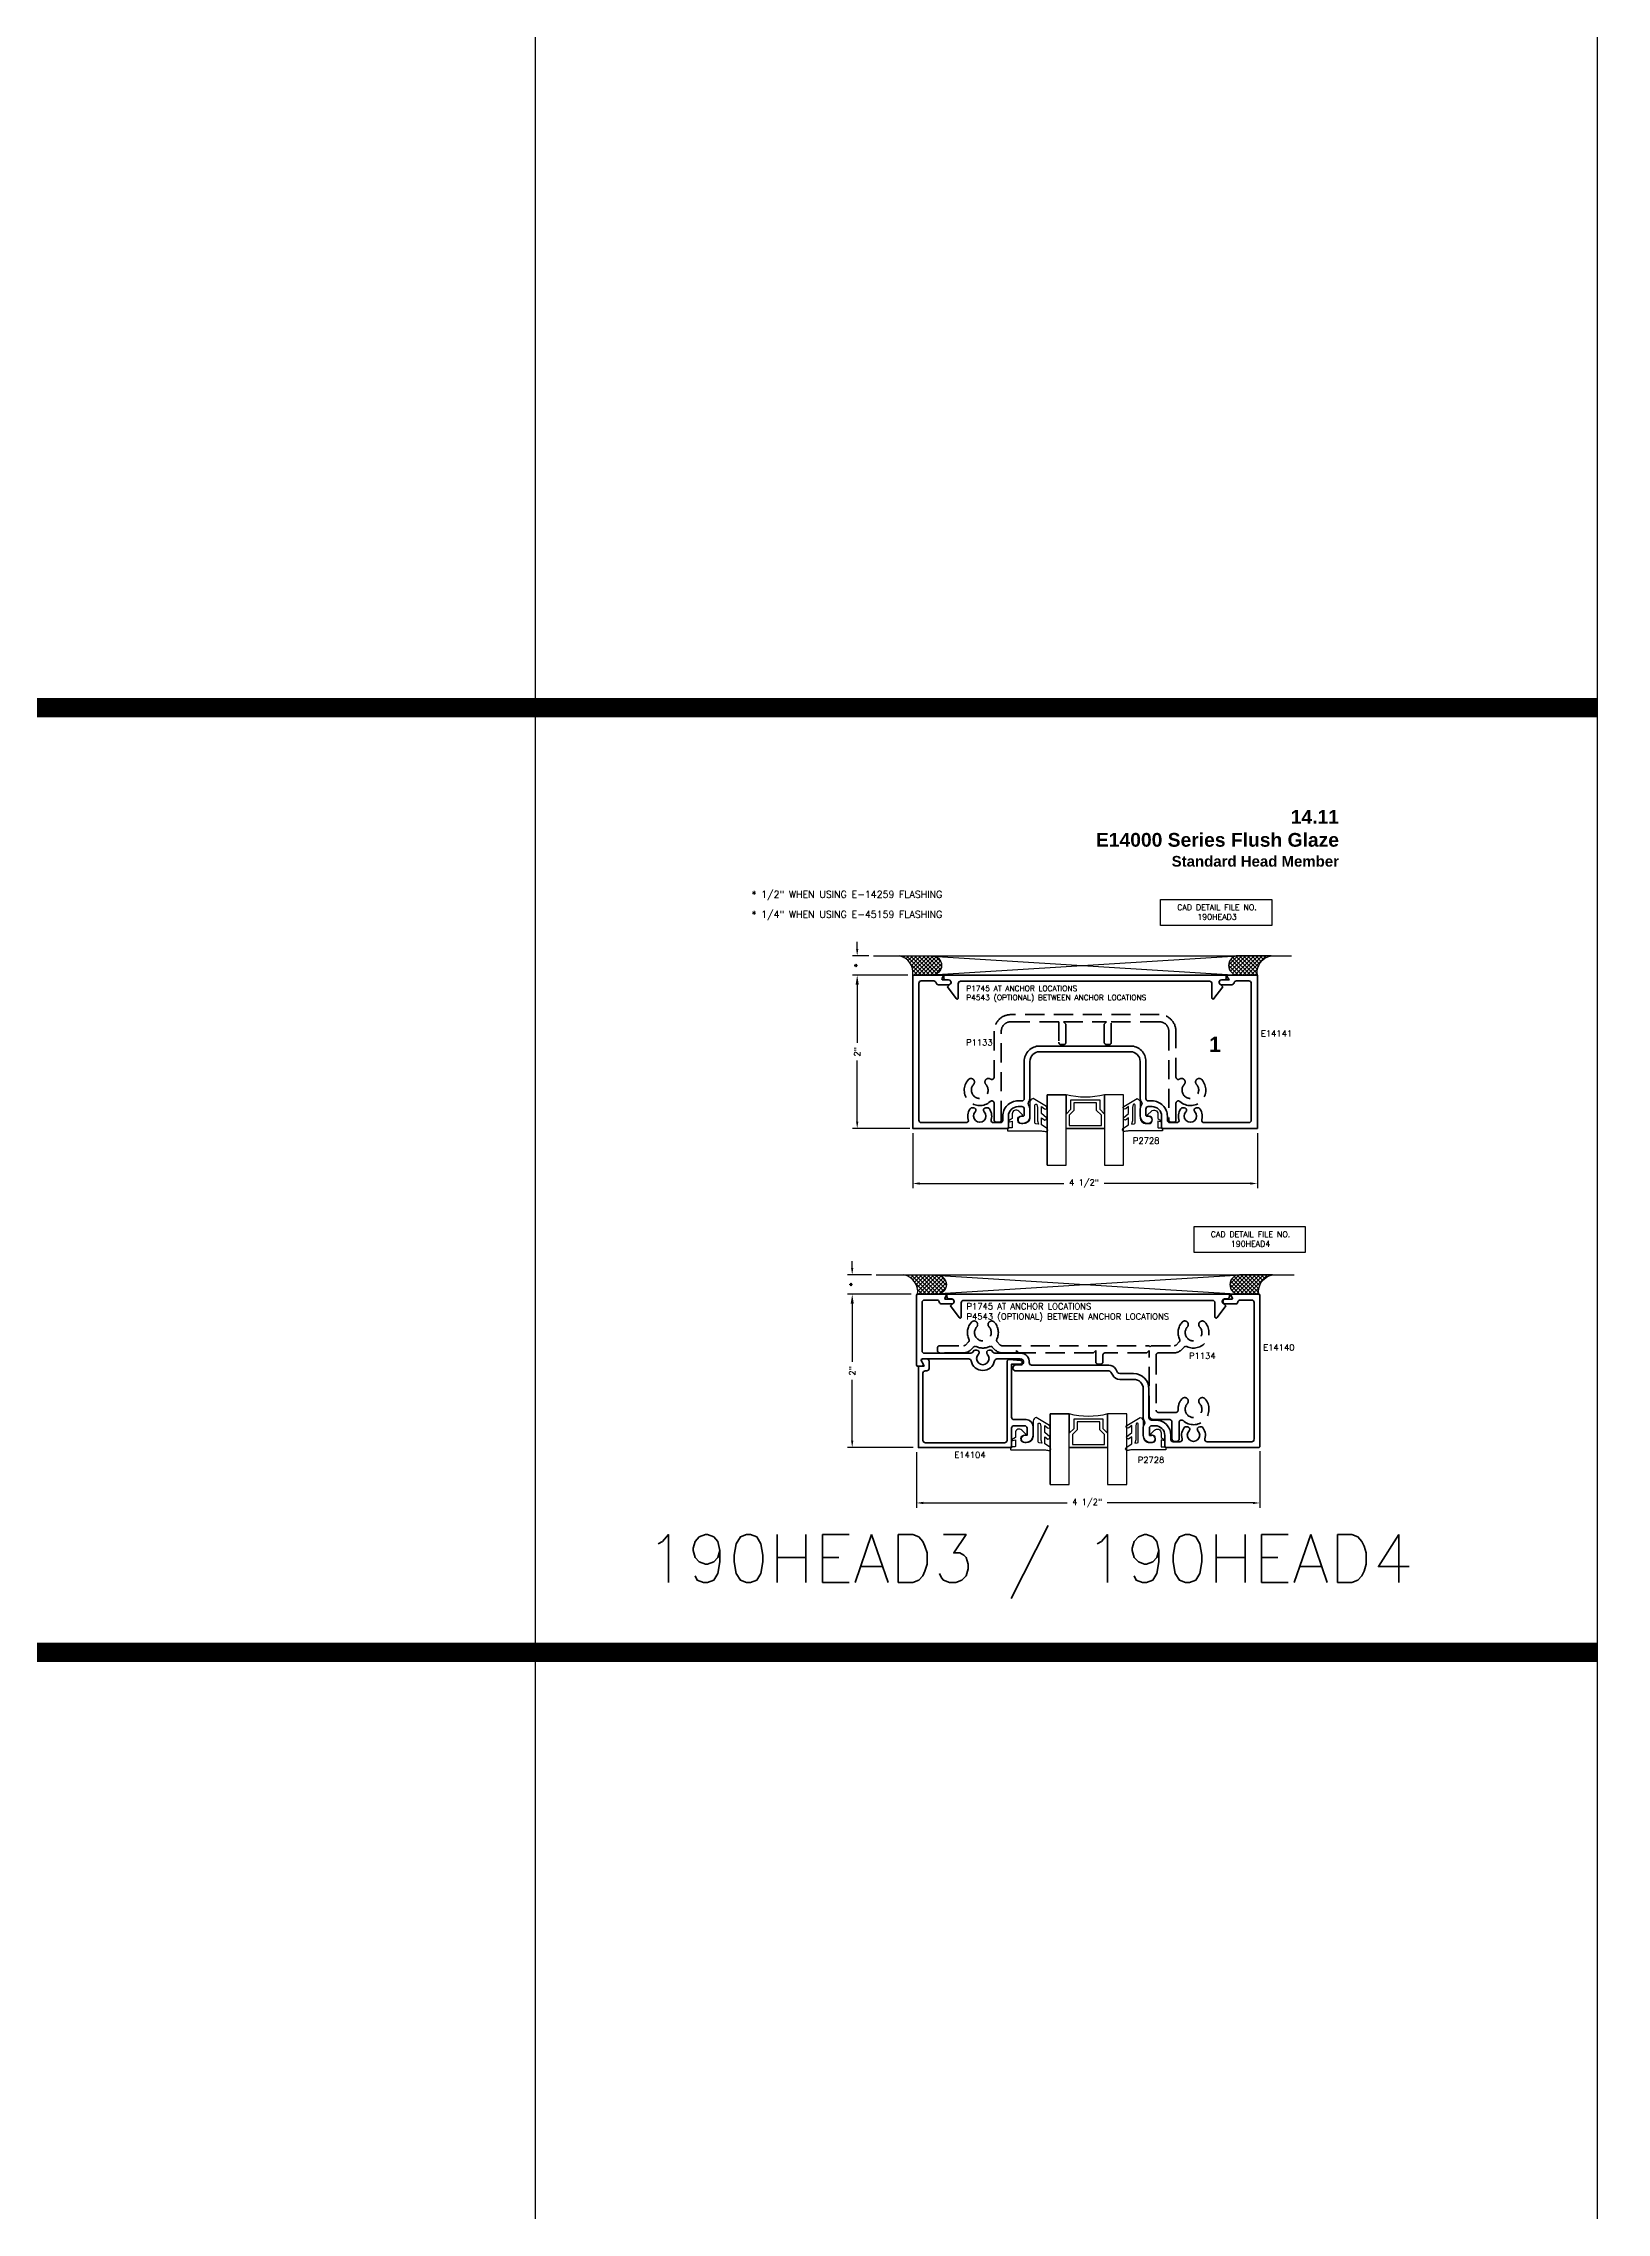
# Model space of a CAD drawing. Extents: x 0 to 139, y -24 to 89.
# Drawn here: x 118.62 to 139.03, y 32.22 to 60.54 of the extents above; entities that cross this region are included whole.
import ezdxf

# ---------------------------------------------------------------- set-up
doc = ezdxf.new("R2010")
doc.units = 0
doc.header["$MEASUREMENT"] = 0
doc.linetypes.add('HIDDEN', pattern=[0.375, 0.25, -0.125])
doc.layers.get('Defpoints').update_dxf_attribs({"linetype": 'CONTINUOUS'})
for name, color, linetype in [('R-Anno-Dims', 3, 'CONTINUOUS'), ('R-Anno-Text', 6, 'CONTINUOUS'), ('R-Det1', 4, 'CONTINUOUS'), ('R-Det2', 2, 'CONTINUOUS'), ('R-Det3', 5, 'CONTINUOUS'), ('R-Otln', 1, 'CONTINUOUS'), ('R-Pat1', 5, 'CONTINUOUS'), ('TITLE', 7, 'CONTINUOUS')]:
    doc.layers.add(name, color=color, linetype=linetype)
doc.styles.get("Standard").update_dxf_attribs({"font": 'simplex'})
doc.dimstyles.new('1X', dxfattribs={"dimtxt": 0.08, "dimasz": 0.09, "dimexe": 0.0625, "dimexo": 0.0625, "dimgap": 0.062, "dimtad": 0, "dimdec": 5, "dimzin": 4, "dimdsep": 46, "dimlunit": 5, "dimtxsty": 'Standard', "dimcen": 0, "dimclrd": 256, "dimclre": 256, "dimclrt": 256, "dimadec": 0, "dimazin": 1, "dimtfac": 1, "dimtdec": 5, "dimtofl": 0, "dimtmove": 0, "dimatfit": 3, "dimfxl": 1, "dimfrac": 2, "dimtolj": 1, "dimtzin": 4, "dimarcsym": 0})
pattern_1 = [(45, (128.209254, 40.499187), (-0.0265165, 0.0265165), []), (135, (128.209254, 40.499187), (-0.0265165, -0.0265165), [])]

# ---------------------------------------------------------------- blocks, each defined once
blk = doc.blocks.new('*D55')
at = {"layer": 'Defpoints', "color": 0}
for p in [(129.973, 46.375), (134.473, 46.375), (134.473, 45.656)]:
    blk.add_point(p, dxfattribs=at)
at = {"layer": 'R-Anno-Dims', "lineweight": -2}
for p, q in [((129.973, 46.313), (129.973, 45.593)), ((134.473, 46.313), (134.473, 45.593)), ((130.063, 45.656), (131.948, 45.656)), ((134.383, 45.656), (132.472, 45.656))]:
    blk.add_line(p, q, dxfattribs=at)
at = {"layer": 'R-Anno-Dims'}
for points in [[(130.063, 45.671), (130.063, 45.641), (129.973, 45.656)], [(134.383, 45.671), (134.383, 45.641), (134.473, 45.656)]]:
    blk.add_solid(points, dxfattribs=at)
at = {"layer": 'R-Anno-Dims', "insert": (132.21, 45.656), "char_height": 0.08, "attachment_point": 5}
blk.add_mtext('\\A1;4 1/2"', dxfattribs=at)
blk = doc.blocks.new('*D56')
at = {"layer": 'Defpoints', "color": 0}
for p in [(129.973, 48.375), (129.248, 46.375), (129.999, 46.375)]:
    blk.add_point(p, dxfattribs=at)
at = {"layer": 'R-Anno-Dims', "lineweight": -2}
for p, q in [((129.911, 48.375), (129.186, 48.375)), ((129.248, 48.285), (129.248, 47.491)), ((129.248, 46.465), (129.248, 47.26)), ((129.936, 46.375), (129.186, 46.375))]:
    blk.add_line(p, q, dxfattribs=at)
at = {"layer": 'R-Anno-Dims'}
for points in [[(129.233, 48.285), (129.263, 48.285), (129.248, 48.375)], [(129.233, 46.465), (129.263, 46.465), (129.248, 46.375)]]:
    blk.add_solid(points, dxfattribs=at)
at = {"layer": 'R-Anno-Dims', "insert": (129.248, 47.375), "char_height": 0.08, "attachment_point": 5, "rotation": 90}
blk.add_mtext('\\A1;2"', dxfattribs=at)
blk = doc.blocks.new('*D57')
at = {"layer": 'Defpoints', "color": 0}
for p in [(129.248, 48.629), (129.463, 48.629), (129.973, 48.375)]:
    blk.add_point(p, dxfattribs=at)
at = {"layer": 'R-Anno-Dims', "lineweight": -2}
for p, q in [((129.248, 48.719), (129.248, 48.809)), ((129.4, 48.629), (129.186, 48.629)), ((129.911, 48.375), (129.186, 48.375)), ((129.248, 48.285), (129.248, 48.195))]:
    blk.add_line(p, q, dxfattribs=at)
at = {"layer": 'R-Anno-Dims'}
for points in [[(129.233, 48.719), (129.263, 48.719), (129.248, 48.629)], [(129.233, 48.285), (129.263, 48.285), (129.248, 48.375)]]:
    blk.add_solid(points, dxfattribs=at)
at = {"layer": 'R-Anno-Dims', "insert": (129.248, 48.502), "char_height": 0.08, "attachment_point": 5, "rotation": 90}
blk.add_mtext('\\A1;*', dxfattribs=at)
blk = doc.blocks.new('P2728 gasket')
at = {"layer": 'R-Det2'}
blk.add_lwpolyline([(86.461, 33.362), (86.567, 33.537, 0.301952), (86.52, 33.577), (86.32, 33.577, -0.414214), (86.24, 33.657), (86.24, 33.695, -0.388879), (86.276, 33.735), (86.292, 33.736, -0.440011), (86.336, 33.696), (86.336, 33.682, 0.668179), (86.353, 33.675), (86.401, 33.724, 0.668179), (86.366, 33.809), (86.307, 33.809), (86.279, 33.849, 0.836323), (86.264, 33.842), (86.273, 33.809), (86.189, 33.809, -0.414214), (86.183, 33.815), (86.183, 33.865, 0.414214), (86.177, 33.871), (86.149, 33.871, 0.414214), (86.143, 33.865), (86.143, 33.427, -0.083245), (86.135, 33.378), (86.135, 33.378)], format="xyb", dxfattribs=at)
for points in [[(86.174, 33.352), (86.223, 33.426), (86.314, 33.426), (86.283, 33.384)], [(86.313, 33.359), (86.371, 33.426), (86.462, 33.426), (86.431, 33.388)]]:
    blk.add_lwpolyline(points, dxfattribs=at)
at = {"layer": 'R-Det2', "lineweight": 25}
blk.add_lwpolyline([(86.235, 33.499, -0.372312), (86.249, 33.512), (86.48, 33.512, -0.668179), (86.49, 33.486), (86.448, 33.478), (86.274, 33.478), (86.23, 33.465)], format="xyb", close=True, dxfattribs=at)
at = {"layer": 'R-Det2', "ltscale": 0.1}
for centre, radius, start, end in [((86.157, 33.369), 0.0237, 157.7655, 314.5007), ((86.313, 33.388), 0.0297, 188.4603, 270), ((86.446, 33.375), 0.0199, 139.7022, 319.7022)]:
    blk.add_arc(centre, radius, start, end, dxfattribs=at)
blk = doc.blocks.new('1')
at = {"layer": 'R-Otln', "color": 1, "lineweight": 50}
for p, q in [((8.988, 2.592), (8.988, 3.499)), ((9.003, 3.514), (9.374, 3.514)), ((9.063, 3.408), (9.063, 2.776)), ((9.256, 3.439), (9.094, 3.439)), ((9.381, 3.502), (9.358, 3.463)), ((9.365, 3.451), (9.45, 3.451)), ((13.022, 3.451), (13.108, 3.451)), ((13.115, 3.463), (13.092, 3.502)), ((13.099, 3.514), (13.458, 3.514)), ((13.367, 3.439), (13.216, 3.439)), ((13.398, 1.622), (13.398, 3.408)), ((13.473, 3.499), (13.473, 1.53)), ((9.45, 3.389), (9.317, 3.389)), ((13.156, 3.389), (13.022, 3.389)), ((9.061, 2.577), (9.003, 2.577)), ((9.052, 2.648), (9.081, 2.597)), ((9.081, 2.597), (9.061, 2.577)), ((9.673, 2.67), (9.065, 2.67)), ((9.094, 2.745), (9.699, 2.745)), ((9.745, 2.785), (9.776, 2.785)), ((9.937, 2.785), (9.968, 2.785)), ((10.014, 2.745), (10.35, 2.745)), ((10.349, 2.67), (10.04, 2.67)), ((10.288, 2.594), (10.349, 2.594)), ((10.493, 2.589), (11.5, 2.589)), ((11.5, 2.514), (10.288, 2.514)), ((11.551, 2.457), (11.527, 2.499)), ((11.592, 2.536), (11.616, 2.495)), ((11.643, 2.479), (11.825, 2.479)), ((11.825, 2.479), (11.643, 2.479)), ((11.643, 2.479), (11.825, 2.479)), ((11.825, 2.404), (11.643, 2.404)), ((11.95, 1.909), (11.95, 2.279)), ((12.025, 2.279), (12.025, 1.904)), ((11.95, 1.768), (11.95, 1.767)), ((11.95, 1.673), (11.95, 1.768)), ((12.03, 1.767), (12.03, 1.673)), ((12.056, 1.873), (12.111, 1.873)), ((12.106, 1.798), (12.061, 1.798)), ((12.495, 1.784), (12.526, 1.784)), ((12.687, 1.784), (12.718, 1.784)), ((12.03, 1.673), (12.06, 1.673)), ((12.06, 1.58), (12.043, 1.58)), ((12.231, 1.529), (12.231, 1.673)), ((13.458, 1.514), (12.246, 1.514)), ((12.311, 1.673), (12.311, 1.62)), ((12.342, 1.589), (12.428, 1.589)), ((12.785, 1.589), (13.366, 1.589))]:
    blk.add_line(p, q, dxfattribs=at)
for centre, radius, start, end in [((9.003, 3.499), 0.015, 90, 180), ((9.094, 3.408), 0.031, 90, 180), ((9.256, 3.408), 0.031, 11.1599, 90), ((9.317, 3.42), 0.031, 191.1599, 270), ((9.365, 3.459), 0.008, 150, 270), ((9.374, 3.506), 0.008, 330, 90), ((9.45, 3.42), 0.031, 0, 90), ((9.45, 3.42), 0.031, 270, 360), ((13.022, 3.42), 0.031, 90, 180), ((13.022, 3.42), 0.031, 180, 270), ((13.099, 3.506), 0.008, 90, 210), ((13.108, 3.459), 0.008, 270, 30), ((13.156, 3.42), 0.031, 270, 348.8401), ((13.216, 3.408), 0.031, 90, 168.8401), ((13.367, 3.408), 0.031, 0, 90), ((13.458, 3.499), 0.015, 360, 90), ((9.003, 2.592), 0.015, 180, 270), ((9.065, 2.655), 0.015, 90, 210), ((9.094, 2.776), 0.031, 180, 270), ((9.673, 2.639), 0.031, 11.253, 90), ((9.699, 2.776), 0.031, 270, 327.4846), ((9.856, 2.676), 0.156, 191.253, 348.747), ((9.856, 2.676), 0.156, 135.6653, 147.4846), ((9.856, 2.676), 0.081, 135.8443, 44.1557), ((9.776, 2.754), 0.031, 315.8443, 89.9999), ((9.937, 2.754), 0.031, 90.0001, 224.1557), ((9.856, 2.676), 0.156, 32.5154, 44.3347), ((10.014, 2.776), 0.031, 212.5154, 270), ((10.04, 2.639), 0.031, 90, 168.747), ((10.288, 2.554), 0.04, 90, 270), ((10.35, 2.632), 0.038, 269.7061, 90.2939), ((10.35, 2.632), 0.113, 355.2206, 89.9998), ((10.493, 2.62), 0.031, 175.2206, 270), ((11.5, 2.483), 0.106, 30, 90), ((11.5, 2.483), 0.031, 30, 90), ((11.643, 2.51), 0.106, 210, 270), ((11.643, 2.51), 0.031, 210, 270), ((11.825, 2.279), 0.2, 0, 90), ((11.825, 2.279), 0.125, 0, 90), ((12.061, 1.909), 0.111, 180, 209.9535), ((12.061, 1.768), 0.111, 150.0165, 180.502), ((11.938, 1.838), 0.031, 330.0165, 29.9535), ((12.056, 1.904), 0.031, 180, 270), ((12.061, 1.767), 0.031, 90, 180), ((12.106, 1.673), 0.125, 0, 90), ((12.111, 1.673), 0.2, 0, 90), ((12.606, 1.675), 0.156, 135.6758, 197.1046), ((12.606, 1.675), 0.081, 135.8588, 44.1412), ((12.526, 1.753), 0.031, 315.8588, 90), ((12.687, 1.753), 0.031, 90.0001, 224.1412), ((12.606, 1.675), 0.156, 342.8954, 44.3242), ((12.043, 1.673), 0.093, 179.9973, 270.0027), ((12.06, 1.627), 0.0465, 270, 90), ((12.246, 1.529), 0.015, 180, 270), ((12.342, 1.62), 0.031, 180, 270), ((12.428, 1.62), 0.031, 270, 17.1046), ((12.785, 1.62), 0.031, 162.8954, 270), ((13.366, 1.62), 0.031, 270, 1), ((13.458, 1.529), 0.015, 270, 1)]:
    blk.add_arc(centre, radius, start, end, dxfattribs=at)
blk = doc.blocks.new('*D293')
at = {"layer": 'Defpoints', "color": 0}
for p in [(130.016, 44.21), (129.183, 42.21), (130.042, 42.21)]:
    blk.add_point(p, dxfattribs=at)
at = {"layer": 'R-Anno-Dims', "lineweight": -2}
for p, q in [((129.953, 44.21), (129.121, 44.21)), ((129.183, 44.12), (129.183, 43.326)), ((129.183, 42.3), (129.183, 43.095)), ((129.979, 42.21), (129.121, 42.21))]:
    blk.add_line(p, q, dxfattribs=at)
at = {"layer": 'R-Anno-Dims'}
for points in [[(129.168, 44.12), (129.198, 44.12), (129.183, 44.21)], [(129.168, 42.3), (129.198, 42.3), (129.183, 42.21)]]:
    blk.add_solid(points, dxfattribs=at)
at = {"layer": 'R-Anno-Dims', "insert": (129.183, 43.21), "char_height": 0.08, "attachment_point": 5, "rotation": 90}
blk.add_mtext('\\A1;2"', dxfattribs=at)
blk = doc.blocks.new('*D294')
at = {"layer": 'Defpoints', "color": 0}
for p in [(129.183, 44.463), (129.496, 44.463), (130.016, 44.21)]:
    blk.add_point(p, dxfattribs=at)
at = {"layer": 'R-Anno-Dims', "lineweight": -2}
for p, q in [((129.434, 44.463), (129.121, 44.463)), ((129.183, 44.553), (129.183, 44.643)), ((129.953, 44.21), (129.121, 44.21)), ((129.183, 44.12), (129.183, 44.03))]:
    blk.add_line(p, q, dxfattribs=at)
at = {"layer": 'R-Anno-Dims'}
for points in [[(129.168, 44.553), (129.198, 44.553), (129.183, 44.463)], [(129.168, 44.12), (129.198, 44.12), (129.183, 44.21)]]:
    blk.add_solid(points, dxfattribs=at)
at = {"layer": 'R-Anno-Dims', "insert": (129.183, 44.337), "char_height": 0.08, "attachment_point": 5, "rotation": 90}
blk.add_mtext('\\A1;*', dxfattribs=at)
blk = doc.blocks.new('*D295')
at = {"layer": 'Defpoints', "color": 0}
for p in [(130.021, 42.21), (134.506, 42.225), (134.506, 41.486)]:
    blk.add_point(p, dxfattribs=at)
at = {"layer": 'R-Anno-Dims', "lineweight": -2}
for p, q in [((130.021, 42.148), (130.021, 41.423)), ((134.506, 42.163), (134.506, 41.423)), ((130.111, 41.486), (131.989, 41.486)), ((134.416, 41.486), (132.513, 41.486))]:
    blk.add_line(p, q, dxfattribs=at)
at = {"layer": 'R-Anno-Dims'}
for points in [[(130.111, 41.501), (130.111, 41.471), (130.021, 41.486)], [(134.416, 41.501), (134.416, 41.471), (134.506, 41.486)]]:
    blk.add_solid(points, dxfattribs=at)
at = {"layer": 'R-Anno-Dims', "insert": (132.251, 41.486), "char_height": 0.08, "attachment_point": 5}
blk.add_mtext('\\A1;4 1/2"', dxfattribs=at)

msp = doc.modelspace()

# ---------------------------------------------------------------- hatches: boundary and pattern name
at = {"layer": 'R-Pat1'}
h = msp.add_hatch(dxfattribs=at)
h.set_pattern_fill('ANSI37', color=256, scale=0.3, style=0)
h.set_pattern_definition(pattern_1)
h.paths.add_polyline_path([(129.7945192, 48.62859, -0.4060889756), (129.9731177, 48.3753394), (130.2231177, 48.3753394), (130.2388843, 48.3763248, 0.9394512214), (130.2231177, 48.62859)])
h = msp.add_hatch(dxfattribs=at)
h.set_pattern_fill('ANSI37', color=256, scale=0.3, style=0)
h.set_pattern_definition(pattern_1)
h.paths.add_polyline_path([(134.2231177, 48.62859), (134.6517163, 48.62859, 0.4060889756), (134.4731177, 48.3753394), (134.2231177, 48.3753394), (134.2073511, 48.3763248, -0.9394512214)])
h = msp.add_hatch(dxfattribs=at)
h.set_pattern_fill('ANSI37', color=256, scale=0.3, style=0)
h.set_pattern_definition([(45, (128.272385, 36.333617), (-0.0265165, 0.0265165), []), (135, (128.272385, 36.333617), (-0.0265165, -0.0265165), [])])
h.paths.add_polyline_path([(129.8576504, 44.4630202, -0.4060889756), (130.036249, 44.2097695), (130.286249, 44.2097695), (130.3020155, 44.2107549, 0.9394512214), (130.286249, 44.4630202)])
h = msp.add_hatch(dxfattribs=at)
h.set_pattern_fill('ANSI37', color=256, scale=0.3, style=0)
h.set_pattern_definition([(45, (128.22712, 36.333616), (-0.0265165, 0.0265165), []), (135, (128.22712, 36.333616), (-0.0265165, -0.0265165), [])])
h.paths.add_polyline_path([(134.2409826, 44.4630189), (134.6695811, 44.4630189, 0.4060889756), (134.4909826, 44.2097682), (134.2409826, 44.2097682), (134.225216, 44.2107536, -0.9394512214)])

# ---------------------------------------------------------------- linework, layer by layer
at = {"layer": 'R-Anno-Dims'}
for points in [[(129.2274151, 48.2503394), (129.2690818, 48.2503394), (129.2482485, 48.3753394)], [(129.1622956, 44.0852823), (129.2039623, 44.0852823), (129.183129, 44.2102823)]]:
    msp.add_solid(points, dxfattribs=at)
at = {"layer": 'R-Anno-Text'}
for points in [[(133.2096099, 49.3642374), (134.6610898, 49.3642374), (134.6610898, 49.0221746), (133.2096099, 49.0221746)], [(133.647014, 45.0960455), (135.098494, 45.0960455), (135.098494, 44.7539826), (133.647014, 44.7539826)]]:
    msp.add_lwpolyline(points, close=True, dxfattribs=at)
at = {"layer": 'R-Det1', "color": 5}
for p, q in [((129.4629581, 48.62859), (134.9189581, 48.62859)), ((129.4960936, 44.4630222), (134.9520936, 44.4630222))]:
    msp.add_line(p, q, dxfattribs=at)
at = {"layer": 'R-Det1', "lineweight": 50}
for points in [[(132.2231178, 48.2953394), (130.5981177, 48.2953393, 0.4142135624), (130.5671177, 48.2643393), (130.5671177, 48.0783393, -0.722145632), (130.5400847, 48.0693832), (130.4261177, 48.2224978), (130.4640387, 48.2604191, 0.6681846236), (130.4421187, 48.3133394), (130.4101177, 48.3133394, -0.4142164072), (130.3791177, 48.3443393), (130.3791177, 48.3753394), (132.2231178, 48.3753394), (134.0671178, 48.3753394), (134.0671178, 48.3443393, -0.4142164072), (134.0361178, 48.3133394), (134.0041168, 48.3133394, 0.6681846236), (133.9821968, 48.2604191), (134.0201178, 48.2224978), (133.9061508, 48.0693832, -0.722145632), (133.8791178, 48.0783393), (133.8791178, 48.2643393, 0.4142135624), (133.8481178, 48.2953393)], [(132.2632533, 44.1307705), (130.6382533, 44.1307704, 0.4142135624), (130.6072533, 44.0997704), (130.6072533, 43.9137704, -0.722145632), (130.5802203, 43.9048143), (130.4662533, 44.0579289), (130.5041743, 44.0958502, 0.6681846236), (130.4822543, 44.1487705), (130.4502533, 44.1487705, -0.4142164072), (130.4192533, 44.1797704), (130.4192533, 44.2107705), (132.2632533, 44.2107705), (134.1072534, 44.2107705), (134.1072534, 44.1797704, -0.4142164072), (134.0762534, 44.1487705), (134.0442524, 44.1487705, 0.6681846236), (134.0223324, 44.0958502), (134.0602534, 44.0579289), (133.9462864, 43.9048143, -0.722145632), (133.9192534, 43.9137704), (133.9192534, 44.0997704, 0.4142135624), (133.8882534, 44.1307704)], [(131.3780951, 43.2977705), (131.2642473, 43.2977705), (131.2642473, 42.6047705, 0.4142135624), (131.2952473, 42.5737705), (131.4522473, 42.5737705, -0.4142135624), (131.5452473, 42.4807705), (131.5452463, 42.3687713, -0.4139789024), (131.4522465, 42.2757715), (131.4357473, 42.2757705, -1), (131.4357473, 42.3687705), (131.4652473, 42.3687705), (131.4652473, 42.4627705, 0.4142135624), (131.4342473, 42.4937705), (131.2952467, 42.4937715, 0.4129032298), (131.2642463, 42.4627711), (131.2642473, 42.2097705), (130.0470941, 42.2097705), (130.0470941, 43.2727705), (130.1220941, 43.2727705), (130.0895384, 43.3431296, -0.5459151091), (130.1040951, 43.3657705), (130.1570941, 43.3657705, -0.4142133374), (130.1870941, 43.3357705), (130.1870941, 43.2417705, -0.4142135624), (130.1560941, 43.2107705), (130.1370941, 43.2107705, 0.4142135624), (130.1070941, 43.1807705), (130.1070941, 42.3027715, 0.4142135624), (130.1380941, 42.2717715), (131.1732473, 42.2717715, 0.4142135624), (131.2042473, 42.3027715), (131.2042473, 43.3279731, -0.4373653493), (131.237675, 43.3588779), (131.380052, 43.3476937, -0.9615293659)]]:
    msp.add_lwpolyline(points, format="xyb", close=True, dxfattribs=at)
at = {"layer": 'R-Det2'}
for points in [[(131.7263881, 45.8936389), (131.9763881, 45.8936387), (131.9763881, 46.8128393), (131.7263881, 46.8128393), (131.7263881, 45.8936387), (131.7263881, 46.8128393), (131.9763881, 46.8128393), (131.9763881, 46.5628393), (132.0383881, 46.6248393), (132.0383881, 46.7498393), (132.4143881, 46.7498393), (132.4143881, 46.6248393), (132.4763881, 46.5628393), (132.4763881, 46.3748393), (131.9763881, 46.3748393), (132.4763881, 46.3748393), (132.4763881, 45.8936387), (132.7263881, 45.8936387), (132.7263881, 46.8128393), (132.4763881, 46.8128393), (132.4763881, 46.5628393), (132.4763881, 46.8128393, -0.1233101835), (131.9763881, 46.8128393, 1.5690044203)], [(131.7677677, 41.72807), (132.0177677, 41.7280698), (132.0177677, 42.6472704), (131.7677677, 42.6472704), (131.7677677, 41.7280698), (131.7677677, 42.6472704), (132.0177677, 42.6472704), (132.0177677, 42.3972704), (132.0797677, 42.4592704), (132.0797677, 42.5842704), (132.4557677, 42.5842704), (132.4557677, 42.4592704), (132.5177677, 42.3972704), (132.5177677, 42.2092704), (132.0177677, 42.2092704), (132.5177677, 42.2092704), (132.5177677, 41.7280698), (132.7677677, 41.7280698), (132.7677677, 42.6472704), (132.5177677, 42.6472704), (132.5177677, 42.3972704), (132.5177677, 42.6472704, -0.1233101835), (132.0177677, 42.6472704, 1.5690044203)]]:
    msp.add_lwpolyline(points, format="xyb", dxfattribs=at)
for points in [[(132.0163881, 46.4148393), (132.4363881, 46.4148393), (132.4363881, 46.5462707), (132.3743881, 46.6082707), (132.3743881, 46.7098393), (132.0783881, 46.7098393), (132.0783881, 46.6082707), (132.0163881, 46.5462707), (132.0163881, 46.4148393)], [(132.0577677, 42.2492704), (132.4777677, 42.2492704), (132.4777677, 42.3807019), (132.4157677, 42.4427019), (132.4157677, 42.5442704), (132.1197677, 42.5442704), (132.1197677, 42.4427019), (132.0577677, 42.3807019), (132.0577677, 42.2492704)]]:
    msp.add_lwpolyline(points, dxfattribs=at)
at = {"layer": 'R-Det3'}
for p, q in [((130.2231177, 48.6253394), (134.2231177, 48.3753394)), ((134.2231177, 48.6253394), (130.2231177, 48.3753394)), ((134.2562533, 44.4597715), (130.2562533, 44.2097715)), ((130.2562533, 44.4597715), (134.2562533, 44.2097715))]:
    msp.add_line(p, q, dxfattribs=at)
at = {"layer": 'R-Det3', "linetype": 'HIDDEN', "lineweight": 50}
msp.add_lwpolyline([(131.0361202, 47.0453771, -0.5966495988), (130.9881052, 47.0194639, 0.4311315419), (130.9223125, 47.0038443, 0.3278181232), (130.9283544, 46.9491193, -2.2780811719), (130.7678861, 46.9491193, 0.3278181232), (130.7739279, 47.0038443, 0.5062303828), (130.6994294, 47.0120692, 0.956981471), (130.9842318, 46.7260825, -0.6516590583), (131.0361202, 46.7031767), (131.0361202, 46.4863394, 0.4142135624), (131.0671202, 46.4553394), (131.0981202, 46.4553394, 0.4142135624), (131.1291202, 46.4863394), (131.1291202, 47.6423394, -0.4142135624), (131.2541202, 47.7673394), (131.8801177, 47.7673394), (131.8801177, 47.4998859, 0.4142135624), (131.9111177, 47.4688859), (131.9421177, 47.4688859, 0.4142135624), (131.9731177, 47.4998859), (131.9731177, 47.7363394), (131.9421177, 47.7673394), (132.5041177, 47.7673394), (132.4731177, 47.7363394), (132.4731177, 47.4998859, 0.4142135624), (132.5041177, 47.4688859), (132.5351177, 47.4688859, 0.4142135624), (132.5661177, 47.4998859), (132.5661177, 47.7673394), (133.1921152, 47.7673394, -0.4142135624), (133.3171152, 47.6423394), (133.3171152, 46.4863394, 0.4142135624), (133.3481152, 46.4553394), (133.3791152, 46.4553394, 0.4142135624), (133.4101152, 46.4863394), (133.4101152, 46.7031767, -0.6516590583), (133.4620036, 46.7260825, 0.956981471), (133.7468061, 47.0120692, 0.5062303828), (133.6723075, 47.0038443, 0.3278181232), (133.6783494, 46.9491193, -2.2780811719), (133.5178811, 46.9491193, 0.3278181232), (133.5239229, 47.0038443, 0.4311315419), (133.4581302, 47.0194639, -0.5966495988), (133.4101152, 47.0453771), (133.4101152, 47.6423394, 0.4142135624), (133.1921152, 47.8603394), (131.2541202, 47.8603394, 0.4142135624), (131.0361202, 47.6423394), (131.0361202, 47.045377)], format="xyb", dxfattribs=at)
msp.add_lwpolyline([(133.0882229, 43.5387705), (133.3896447, 43.5387705, 0.1989123674), (133.411565, 43.5478502), (133.4509919, 43.5872771, 0.3180460654), (133.4570348, 43.6225785, -0.3065542285), (133.4905564, 43.8465013, -0.5062303828), (133.565055, 43.8382764, -0.3278181232), (133.5590131, 43.7835515, 2.2780811719), (133.7194814, 43.7835515, -0.3278181232), (133.7134396, 43.8382764, -0.5062303828), (133.7879381, 43.8465013, -0.8256018173), (133.5520542, 43.5275591, 0.3180460654), (133.5167528, 43.5215161), (133.477326, 43.4820893, -0.1989123674), (133.3896447, 43.4457705), (133.1822513, 43.4457705, 0.4142135624), (133.1512513, 43.4147705), (133.1512513, 42.6981071, 0.4142135624), (133.1822513, 42.6671071), (133.4065394, 42.6671071, 0.4289597164), (133.4375006, 42.699659, -0.2010444958), (133.4905564, 42.8465013, -0.0616447566), (133.4992623, 42.8538961, -0.4311315419), (133.565055, 42.8382764, -0.3278181232), (133.5590131, 42.7835515, 2.2780811719), (133.7194814, 42.7835515, -0.3278181232), (133.7134396, 42.8382764, -0.5062303828), (133.7879381, 42.8465013, -0.956981471), (133.5031357, 42.5605146, 0.6516590583), (133.4512473, 42.5376088), (133.4512473, 42.3207715, -0.4142135624), (133.4202473, 42.2897715), (133.3892473, 42.2897715, -0.4142135624), (133.3582473, 42.3207715), (133.3582473, 42.5431071, 0.4142135624), (133.3272473, 42.5741071), (133.1202513, 42.5741071, -0.4142135624), (133.0582513, 42.6361071), (133.0582513, 43.4758094), (133.0282124, 43.4457705), (132.4871373, 43.4457705, 0.4142135624), (132.4561373, 43.4147705), (132.4561373, 43.3287705, -0.4142135624), (132.4251373, 43.2977705), (132.3941373, 43.2977705, -0.4142135624), (132.3631373, 43.3287705), (132.3631373, 43.4767705), (132.3321373, 43.4457705), (131.3586373, 43.4457705), (131.3276373, 43.4767705), (131.3276373, 43.4457705), (131.139264, 43.4457705, -0.1989123674), (131.0508757, 43.4823822), (131.0117418, 43.5215161, 0.3180460654), (130.9764403, 43.5275591, -0.2269397181), (130.8020542, 43.5275591, 0.3180460654), (130.7667528, 43.5215161), (130.7276089, 43.4823722, -0.1989123674), (130.6392205, 43.4457605), (130.3272473, 43.4457605, -0.4142135624), (130.2962473, 43.4767605), (130.2962473, 43.5077605, -0.4142135624), (130.3272473, 43.5387605), (130.6396347, 43.5387605, 0.1989123674), (130.661555, 43.5478402), (130.7009919, 43.5872771, 0.3180460654), (130.7070348, 43.6225785, -0.3065542285), (130.7405564, 43.8465013, -0.5062303828), (130.815055, 43.8382764, -0.3278181232), (130.8090131, 43.7835515, 2.2780811719), (130.9694814, 43.7835515, -0.3278181232), (130.9634396, 43.8382764, -0.5062303828), (131.0379381, 43.8465013, -0.3065542285), (131.0714597, 43.6225785, 0.3180460654), (131.0775027, 43.5872771), (131.1169295, 43.5478502, 0.1989123674), (131.1388498, 43.5387705), (133.0582229, 43.5387705), (133.0732229, 43.5237705)], format="xyb", close=True, dxfattribs=at)
at = {"layer": 'R-Otln', "lineweight": 50}
msp.add_lwpolyline([(131.1171177, 46.4503394), (131.0268569, 46.4503293, -0.5046620874), (130.997225, 46.4904482, 0.2746149906), (130.9597422, 46.64533), (130.9289413, 46.64533, 0.2679491924), (130.9020945, 46.62983), (130.9019349, 46.6295534, 0.3342700146), (130.9064569, 46.5925451, -2.3520248058), (130.7897785, 46.5925451, 0.3342700146), (130.7943006, 46.6295534), (130.7941409, 46.62983, 0.2679491924), (130.7672941, 46.64533), (130.7364932, 46.64533, 0.2746142419), (130.6990104, 46.4904486, -0.5046312647), (130.6693813, 46.4503298), (130.0841172, 46.4503394, -0.4142087477), (130.0531177, 46.4813394), (130.0531177, 48.2693394, -0.4142135624), (130.0841177, 48.3003394), (130.2479139, 48.3003394, -0.3582490687), (130.2783277, 48.2753394, 0.3582490687), (130.3087415, 48.2503394), (130.4421159, 48.2503394, 1.000029034), (130.4421178, 48.3123394), (130.3687255, 48.3123394, -0.5773500035), (130.3557351, 48.3348394), (130.3791177, 48.3753394), (129.9731177, 48.3753394), (129.9731177, 46.3753394), (131.2231177, 46.3753394), (131.2231177, 46.5343394, -0.4142135624), (131.3481177, 46.6593394), (131.3981177, 46.6593394, -0.4142135624), (131.4291177, 46.6283394), (131.4291177, 46.5493394, -0.4142135624), (131.4141177, 46.5343394), (131.3946177, 46.5343394, 1), (131.3946177, 46.4413394), (131.4111177, 46.4413394, 0.4150537634), (131.5041177, 46.5343394), (131.504118, 46.6146394, 0.1438656715), (131.484218, 46.6821394, -0.2925397147), (131.484218, 46.7156394, 0.1430626198), (131.504118, 46.7831394), (131.5041186, 47.2503396, -0.4142132008), (131.6291186, 47.3753394), (132.8171168, 47.3753394, -0.4142132008), (132.9421168, 47.2503396), (132.9421174, 46.7831394, 0.1444870806), (132.9619174, 46.7156394, -0.2925397147), (132.9619174, 46.6821394, 0.1452865705), (132.9421174, 46.6146394), (132.9421177, 46.5343394, 0.4139789032), (133.0351177, 46.4413394), (133.0516177, 46.4413394, 1), (133.0516177, 46.5343394), (133.0321177, 46.5343394, -0.4142135624), (133.0171177, 46.5493394), (133.0171177, 46.6283394, -0.4142135624), (133.0481177, 46.6593394), (133.0981177, 46.6593394, -0.4142135624), (133.2231177, 46.5343394), (133.2231177, 46.3753394), (134.4731177, 46.3753394), (134.4731177, 48.3753394), (134.0671177, 48.3753394), (134.1034907, 48.3123394), (134.0041177, 48.3123394, 1.000029034), (134.0041196, 48.2503394), (134.1374939, 48.2503394, 0.3582490687), (134.1679077, 48.2753394, -0.3582490687), (134.1983215, 48.3003394), (134.3621177, 48.3003394, -0.4142135624), (134.3931177, 48.2693394), (134.3931177, 46.4813394, -0.4142135624), (134.3621177, 46.4503394), (133.7769036, 46.4503394, -0.5046259582), (133.7472751, 46.4904582, 0.2746141129), (133.7097922, 46.6453395), (133.6789913, 46.6453395, 0.2679491924), (133.6521445, 46.6298395), (133.6519849, 46.6295629, 0.3342700146), (133.6565069, 46.5925546, -2.3520248058), (133.5398285, 46.5925546, 0.3342700146), (133.5443506, 46.6295629), (133.5441909, 46.6298395, 0.2679491924), (133.5173441, 46.6453395), (133.4865432, 46.6453395, 0.2746141129), (133.4490603, 46.4904582, -0.5046259582), (133.4194318, 46.4503394), (133.3291177, 46.4503394, -0.4142135624), (133.2981177, 46.4813394), (133.2981177, 46.5343394, 0.4142135624), (133.0981177, 46.7343394), (133.0481167, 46.7343394, -0.4142135624), (133.0171167, 46.7653394), (133.0171167, 47.2503394, 0.4142135624), (132.8171167, 47.4503394), (131.6291187, 47.4503394, 0.4142135624), (131.4291187, 47.2503394), (131.4291187, 46.7653394, -0.4142135624), (131.3981187, 46.7343394), (131.3481177, 46.7343394, 0.4142135624), (131.1481177, 46.5343394), (131.1481177, 46.4813394, -0.4142135624)], format="xyb", close=True, dxfattribs=at)
at = {"layer": 'R-Pat1'}
for points in [[(129.7945192, 48.62859), (130.2231177, 48.62859, -1), (130.2231177, 48.3753394), (129.9731177, 48.3753394, 0.4060889756), (129.7945192, 48.62859, -0.8626043416)], [(134.6517163, 48.62859), (134.2231177, 48.62859, 1), (134.2231177, 48.3753394), (134.4731177, 48.3753394, -0.4060889756), (134.6517163, 48.62859, 0.8626043416)], [(129.8576504, 44.4630202), (130.286249, 44.4630202, -1), (130.286249, 44.2097695), (130.036249, 44.2097695, 0.4060889756), (129.8576504, 44.4630202, -0.8626043416)], [(134.6695811, 44.4630189), (134.2409826, 44.4630189, 1), (134.2409826, 44.2097682), (134.4909826, 44.2097682, -0.4060889756), (134.6695811, 44.4630189, 0.8626043416)]]:
    msp.add_lwpolyline(points, format="xyb", dxfattribs=at)
at = {"layer": 'TITLE'}
for p, q in [((125.0422004, 88.8536196), (125.0422004, -9.779273)), ((138.9080005, 83.8536196), (138.9080005, -19.4082231))]:
    msp.add_line(p, q, dxfattribs=at)
at = {"layer": 'TITLE', "const_width": 0.25}
for points in [[(0.25, 51.8662849), (138.9080005, 51.8662849)], [(0.25, 39.5371733), (138.9080005, 39.5371733)]]:
    msp.add_lwpolyline(points, dxfattribs=at)

# ---------------------------------------------------------------- block references
at = {"layer": 'R-Det2', "rotation": 90}
for p in [(165.0807833, -39.8013564), (165.1219118, -43.9647292)]:
    msp.add_blockref('P2728 gasket', p, dxfattribs=at)
at = {"layer": 'R-Det2', "xscale": -1, "rotation": 270}
for p in [(99.3654522, -39.8013564), (99.4065807, -43.9647292)]:
    msp.add_blockref('P2728 gasket', p, dxfattribs=at)
at = {"layer": 'R-Otln', "lineweight": 50}
msp.add_blockref('1', (121.0327556, 40.6954798), dxfattribs=at)

# ---------------------------------------------------------------- texts
at = {"layer": 'R-Anno-Text', "color": 6}
for s, p in [('* 1/2" WHEN USING E-14259 FLASHING', (127.8710212, 49.3857303)), ('* 1/4" WHEN USING E-45159 FLASHING', (127.8710212, 49.1251677))]:
    msp.add_text(s, height=0.09, dxfattribs=at).set_placement(p)
at = {"layer": 'R-Anno-Text'}
for s, insert, char_height, width, attachment_point in [('CAD DETAIL FILE NO.\\P190HEAD3', (133.9462921, 49.2986547), 0.075, 1.875, 2), ('{\\fArial|b1|i0|c0|p34;1}', (133.9980956, 47.5713488, 6.2106922), 0.2, 7.44, 3), ('CAD DETAIL FILE NO.\\P190HEAD4', (134.3836963, 45.0304627), 0.075, 1.875, 2)]:
    msp.add_mtext(s, dxfattribs=dict(at, insert=insert, char_height=char_height, width=width, attachment_point=attachment_point))
at = {"layer": 'R-Anno-Text', "char_height": 0.08}
for s, insert, attachment_point in [('{\\H0.8889x;P1745 AT ANCHOR LOCATIONS\\PP4543 (OPTIONAL) BETWEEN ANCHOR LOCATIONS} ', (130.6730213, 48.1314719), 4), ('\\A1;E14141', (134.5194558, 47.6140028), 4), ('P1133', (130.6698689, 47.4973241), 4), ('P2728', (133.1943084, 46.2145891), 6), ('P1745 AT ANCHOR LOCATIONS\\PP4543 (OPTIONAL) BETWEEN ANCHOR LOCATIONS ', (130.6757481, 43.9731973), 4), ('P1134', (133.5807275, 43.4070203), 4), ('E14140', (134.5496983, 43.5157953), 4), ('E14104', (130.5162131, 42.113022), 4), ('P2728', (133.2574864, 42.0482242), 6)]:
    msp.add_mtext(s, dxfattribs=dict(at, insert=insert, attachment_point=attachment_point))
at = {"layer": 'TITLE'}
msp.add_text('190HEAD3 / 190HEAD4', height=0.625, dxfattribs=at).set_placement((126.4902967, 40.447616))
at = {"layer": 'TITLE', "insert": (135.5383214, 50.5320514, 6.2106922), "char_height": 0.18, "width": 7.44, "attachment_point": 3}
msp.add_mtext('{\\fArial|b1|i0|c0|p34;14.11\\PE14000 Series Flush Glaze\\P\\H0.7778x;Standard Head Member}', dxfattribs=at)

# ---------------------------------------------------------------- dimensions: what is measured, and where the dimension line sits
at = {"layer": 'R-Anno-Dims'}
for base, p1, p2, picture, middle in [((129.2482485, 48.62859), (129.9731177, 48.3753394), (129.4629581, 48.62859), '*D57', (129.2482485, 48.5019647)), ((129.183129, 44.4630222), (130.0157609, 44.2102823), (129.4960936, 44.4630222), '*D294', (129.183129, 44.3366522))]:
    dim = msp.add_linear_dim(base=base, p1=p1, p2=p2, angle=90, text='*', dimstyle='1X', override={"dimpost": '"'}, dxfattribs=at)
    dim.commit()
    dim.dimension.update_dxf_attribs({"geometry": picture, "text_midpoint": middle, "dimtype": 160})
for base, p1, p2, picture, middle in [((129.2482485, 46.3753384), (129.9731177, 48.3753394), (129.9989585, 46.3753384), '*D56', (129.2482485, 47.3753389)), ((129.183129, 42.2102813), (130.0157609, 44.2102823), (130.0416017, 42.2102813), '*D293', (129.183129, 43.2102818))]:
    dim = msp.add_linear_dim(base=base, p1=p1, p2=p2, angle=90, dimstyle='1X', override={"dimpost": '"'}, dxfattribs=at)
    dim.commit()
    dim.dimension.update_dxf_attribs({"geometry": picture, "text_midpoint": middle})
for base, p1, p2, picture, middle in [((134.4731177, 45.655873), (129.9731177, 46.3753394), (134.4731177, 46.3753394), '*D55', (132.2096343, 45.655873)), ((134.5059826, 41.485898), (130.021249, 42.2102813), (134.5059826, 42.2250323), '*D295', (132.2509627, 41.485898))]:
    dim = msp.add_linear_dim(base=base, p1=p1, p2=p2, dimstyle='1X', override={"dimpost": '"'}, dxfattribs=at)
    dim.commit()
    dim.dimension.update_dxf_attribs({"geometry": picture, "text_midpoint": middle, "dimtype": 160})

doc.saveas('drawing.dxf')
